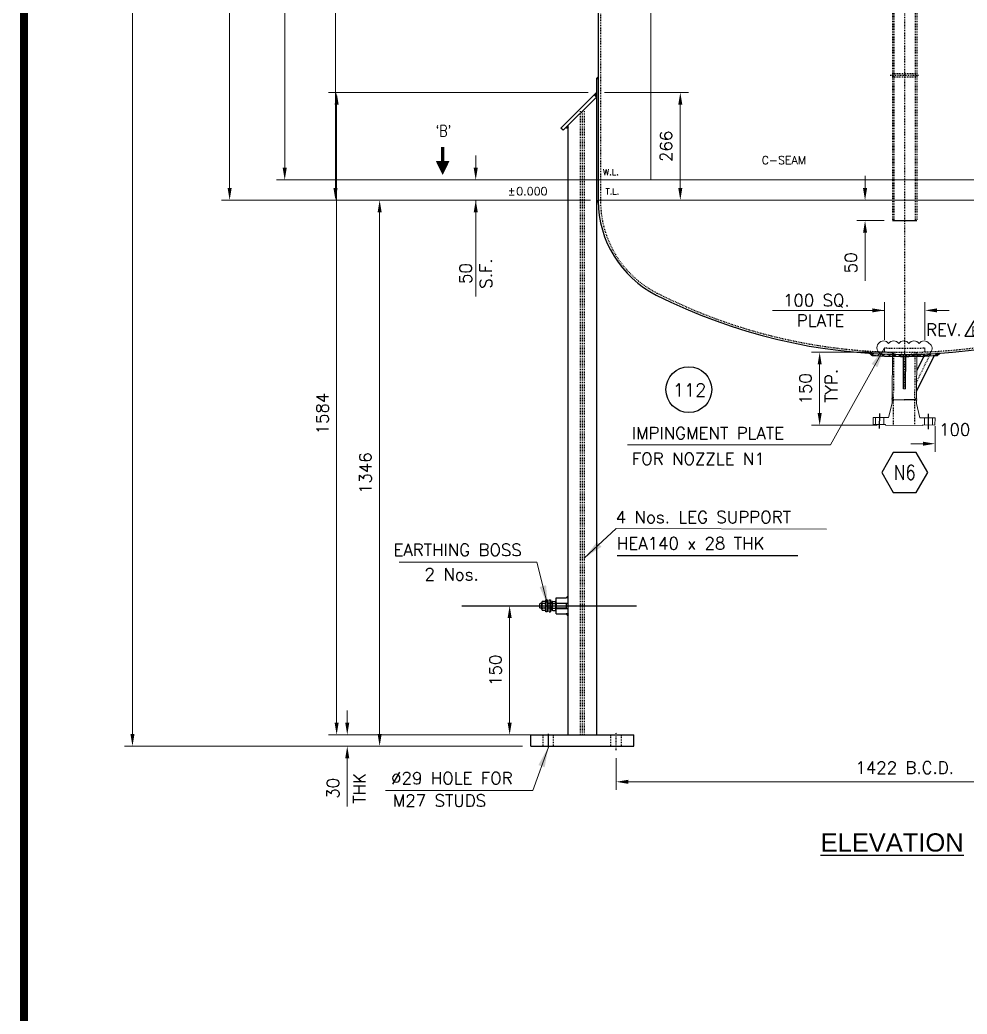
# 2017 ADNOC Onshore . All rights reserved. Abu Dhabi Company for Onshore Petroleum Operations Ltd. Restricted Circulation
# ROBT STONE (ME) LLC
# Model space of a CAD drawing. Header units: inches. Extents: x 26960 to 35074, y -20333 to -19295.
# Drawn here: x 26990 to 27106.8, y -19610.2 to -19487.6 of the extents above; entities that cross this region are included whole.
import ezdxf
from ezdxf.enums import TextEntityAlignment as Align

# ---------------------------------------------------------------- set-up
doc = ezdxf.new("R2010")
doc.units = ezdxf.units.IN
doc.header["$LTSCALE"] = 200
doc.header["$MEASUREMENT"] = 0
for name, pattern in [('CENTER', [2, 1.25, -0.25, 0.25, -0.25]), ('CENTER2', [1.125, 0.75, -0.125, 0.125, -0.125]), ('CENTERX2', [4, 2.5, -0.5, 0.5, -0.5]), ('DASHED', [0.75, 0.5, -0.25]), ('DASHED2', [0.375, 0.25, -0.125]), ('G-CENTER', [13.5, 7.5, -2, 2, -2]), ('HIDDEN', [0.375, 0.25, -0.125]), ('HIDDEN2', [0.1875, 0.125, -0.0625])]:
    doc.linetypes.add(name, pattern=pattern)
for name, color, linetype, lineweight in [('1 (CEN)', 1, 'CENTER2', 9), ('AM_5', 3, 'Continuous', 15), ('B-OBJ', 7, 'Continuous', 13), ('EQUIPMENT', 4, 'Continuous', 13), ('HAT', 8, 'Continuous', 9), ('Hidden Line', 3, 'HIDDEN', 9), ('OBJECT', 7, 'Continuous', 18), ('SEAM JOINT1', 4, 'SEAM', 13)]:
    doc.layers.add(name, color=color, linetype=linetype, lineweight=lineweight)
for name, color, linetype in [('BORDER1', 3, 'Continuous'), ('BORDER2', 7, 'Continuous'), ('CEN', 3, 'CENTER'), ('CENTER', 1, 'CENTER'), ('DIMENSION', 8, 'Continuous'), ('EQPT', 6, 'Continuous'), ('text', 3, 'Continuous'), ('WELD', 5, 'Continuous')]:
    doc.layers.add(name, color=color, linetype=linetype)
doc.styles.add('ARIAL', font='arial.ttf')
doc.styles.add("ROMAN'S", font='romans.shx')
doc.styles.add('ROMANC', font='ROMANC', dxfattribs={"height": 5})
doc.styles.add('ROMAND', font='romand.shx', dxfattribs={"width": 0.8})
doc.styles.add('ROMANS', font='romans.shx')
doc.styles.add('ROMANT', font='romant.shx')
doc.styles.get("Standard").update_dxf_attribs({"font": 'romans.shx'})
doc.linetypes.add('SEAM', pattern='A,2,["X",Standard,S=1,R=0,X=0,Y=-0.5],2', length=4)
doc.linetypes.add('SEAM LINE', pattern='A,0.5,-0.2,["X",Standard,S=0.1,R=0,X=-0.1,Y=-0.05],-0.2', length=0.9)
doc.dimstyles.new('Scale-10', dxfattribs={"dimscale": 0, "dimtxt": 2.5, "dimasz": 2.5, "dimexe": 1, "dimexo": 1, "dimgap": 1, "dimtad": 1, "dimdec": 0, "dimlfac": 10, "dimzin": 13, "dimdsep": 46, "dimtxsty": 'ROMANS', "dimcen": 0, "dimclrd": 256, "dimclre": 256, "dimclrt": 40, "dimadec": 0, "dimazin": 0, "dimtfac": 1, "dimtdec": 0, "dimtofl": 0, "dimtmove": 0, "dimatfit": 3, "dimfxl": 1.25, "dimlwd": -1, "dimlwe": -1, "dimarcsym": 0})
doc.dimstyles.new('VEP-5', dxfattribs={"dimscale": 0, "dimtxt": 2.5, "dimasz": 2.5, "dimexe": 1, "dimexo": 1, "dimgap": 1, "dimtad": 1, "dimdec": 0, "dimlfac": 20, "dimzin": 9, "dimdsep": 46, "dimtxsty": 'ROMANS', "dimcen": 0, "dimclrd": 256, "dimclre": 256, "dimclrt": 40, "dimadec": 0, "dimazin": 0, "dimtfac": 1, "dimtdec": 0, "dimtofl": 0, "dimtmove": 0, "dimatfit": 3, "dimfxl": 1.25, "dimlwd": -1, "dimlwe": -1, "dimarcsym": 0})
pattern_1 = [(45, (26635.298167, -19322.774115), (-0.0220996539, 0.0220996539), []), (135, (26635.298167, -19322.774115), (-0.0220996539, -0.0220996539), [])]
pattern_2 = [(135, (27911.9744, -21046.99191), (-0.0220970869, -0.0220970869), []), (225, (27911.9744, -21046.99191), (0.0220970869, -0.0220970869), [])]

# ---------------------------------------------------------------- blocks, each defined once
blk = doc.blocks.new('*D45')
at = {"layer": 'AM_5', "transparency": 16777216}
for p, q in [((27046.2, -19505.87), (27046.2, -19504.37)), ((27060.33, -19507.37), (27045.2, -19507.37)), ((27060.33, -19509.87), (27045.2, -19509.87)), ((27046.2, -19509.87), (27046.2, -19521.73)), ((27046.2, -19511.37), (27046.2, -19512.87))]:
    blk.add_line(p, q, dxfattribs=at)
for points in [[(27045.95, -19505.87), (27046.45, -19505.87), (27046.2, -19507.37)], [(27046.45, -19511.37), (27045.95, -19511.37), (27046.2, -19509.87)]]:
    blk.add_solid(points, dxfattribs=at)
at = {"layer": 'Defpoints', "color": 0, "transparency": 16777216}
for p in [(27046.2, -19507.37), (27061.33, -19507.37), (27061.33, -19509.87)]:
    blk.add_point(p, dxfattribs=at)
at = {"layer": 'AM_5', "color": 40, "transparency": 16777216, "insert": (27046.2, -19518.91), "char_height": 1.5, "attachment_point": 5, "rotation": 90, "style": 'ROMANS'}
blk.add_mtext('50\\PS.F.', dxfattribs=at)
blk = doc.blocks.new('*D46')
at = {"layer": 'AM_5', "transparency": 16777216}
for p, q in [((27056.83, -19359.87), (27014.86, -19359.87)), ((27015.86, -19508.37), (27015.86, -19361.37)), ((27060.33, -19509.87), (27014.86, -19509.87))]:
    blk.add_line(p, q, dxfattribs=at)
for points in [[(27016.11, -19361.37), (27015.61, -19361.37), (27015.86, -19359.87)], [(27015.61, -19508.37), (27016.11, -19508.37), (27015.86, -19509.87)]]:
    blk.add_solid(points, dxfattribs=at)
at = {"layer": 'Defpoints', "color": 0, "transparency": 16777216}
for p in [(27015.86, -19359.87), (27057.83, -19359.87), (27061.33, -19509.87)]:
    blk.add_point(p, dxfattribs=at)
at = {"layer": 'AM_5', "color": 40, "transparency": 16777216, "insert": (27014.11, -19432.37), "char_height": 1.5, "attachment_point": 5, "rotation": 90, "style": 'ROMANS'}
blk.add_mtext('3000 FROM T.L. TO FLANGE FACE', dxfattribs=at)
blk = doc.blocks.new('*U61')
at = {"color": 0, "linetype": 'CENTER2', "transparency": 16777216}
blk.add_line((-11.36, 0), (10.17, 0), dxfattribs=at)
blk = doc.blocks.new('*D62')
at = {"layer": 'AM_5', "transparency": 16777216}
for p, q in [((27052.11, -19559.88), (27049.38, -19559.88)), ((27050.38, -19574.27), (27050.38, -19561.38)), ((27056.6, -19575.77), (27049.38, -19575.77))]:
    blk.add_line(p, q, dxfattribs=at)
for points in [[(27050.63, -19561.38), (27050.13, -19561.38), (27050.38, -19559.88)], [(27050.13, -19574.27), (27050.63, -19574.27), (27050.38, -19575.77)]]:
    blk.add_solid(points, dxfattribs=at)
at = {"layer": 'Defpoints', "color": 0, "transparency": 16777216}
for p in [(27050.38, -19559.88), (27053.11, -19559.88), (27057.6, -19575.77)]:
    blk.add_point(p, dxfattribs=at)
at = {"layer": 'AM_5', "color": 40, "transparency": 16777216, "insert": (27048.63, -19567.82), "char_height": 1.5, "attachment_point": 5, "rotation": 90, "style": 'ROMANS'}
blk.add_mtext('150', dxfattribs=at)
blk = doc.blocks.new('*U63')
at = {"layer": 'CENTER', "color": 0, "linetype": 'CENTER2', "transparency": 16777216}
blk.add_line((0, -0.82), (0, 0.82), dxfattribs=at)
blk = doc.blocks.new('*D65')
at = {"layer": 'AM_5', "transparency": 16777216}
for p, q in [((27063.53, -19578.66), (27063.53, -19582.57)), ((27134.63, -19578.66), (27134.63, -19582.57)), ((27065.03, -19581.57), (27133.13, -19581.57))]:
    blk.add_line(p, q, dxfattribs=at)
for points in [[(27065.03, -19581.32), (27065.03, -19581.82), (27063.53, -19581.57)], [(27133.13, -19581.82), (27133.13, -19581.32), (27134.63, -19581.57)]]:
    blk.add_solid(points, dxfattribs=at)
at = {"layer": 'Defpoints', "color": 0, "transparency": 16777216}
for p in [(27063.53, -19577.66), (27134.63, -19577.66), (27134.63, -19581.57)]:
    blk.add_point(p, dxfattribs=at)
at = {"layer": 'AM_5', "color": 40, "transparency": 16777216, "insert": (27099.08, -19579.82), "char_height": 1.5, "attachment_point": 5, "style": 'ROMANS'}
blk.add_mtext('1422 B.C.D.', dxfattribs=at)
blk = doc.blocks.new('*D68')
at = {"layer": 'AM_5', "transparency": 16777216}
for p, q in [((27060.08, -19496.58), (27028.05, -19496.58)), ((27029.05, -19574.27), (27029.05, -19498.08)), ((27056.6, -19575.77), (27028.05, -19575.77))]:
    blk.add_line(p, q, dxfattribs=at)
for points in [[(27029.3, -19498.08), (27028.8, -19498.08), (27029.05, -19496.58)], [(27028.8, -19574.27), (27029.3, -19574.27), (27029.05, -19575.77)]]:
    blk.add_solid(points, dxfattribs=at)
at = {"layer": 'Defpoints', "color": 0, "transparency": 16777216}
for p in [(27029.05, -19496.58), (27061.08, -19496.58), (27057.6, -19575.77)]:
    blk.add_point(p, dxfattribs=at)
at = {"layer": 'AM_5', "color": 40, "transparency": 16777216, "insert": (27027.3, -19536.17), "char_height": 1.5, "attachment_point": 5, "rotation": 90, "style": 'ROMANS'}
blk.add_mtext('1584', dxfattribs=at)
blk = doc.blocks.new('*D140')
at = {"layer": 'AM_5', "transparency": 16777216}
for p, q in [((27107.78, -19536.48), (27107.78, -19540.89)), ((27102.83, -19537.71), (27102.83, -19540.89)), ((27101.33, -19539.89), (27099.83, -19539.89)), ((27109.28, -19539.89), (27110.78, -19539.89))]:
    blk.add_line(p, q, dxfattribs=at)
for points in [[(27101.33, -19540.14), (27101.33, -19539.64), (27102.83, -19539.89)], [(27109.28, -19539.64), (27109.28, -19540.14), (27107.78, -19539.89)]]:
    blk.add_solid(points, dxfattribs=at)
at = {"layer": 'Defpoints', "color": 0, "transparency": 16777216}
for p in [(27107.78, -19535.48), (27102.83, -19536.71), (27107.78, -19539.89)]:
    blk.add_point(p, dxfattribs=at)
at = {"layer": 'AM_5', "color": 40, "transparency": 16777216, "insert": (27105.25, -19538.14), "char_height": 1.5, "attachment_point": 5, "style": 'ROMANS'}
blk.add_mtext('100', dxfattribs=at)
blk = doc.blocks.new('*D142')
at = {"layer": 'AM_5', "transparency": 16777216}
for p, q in [((27030.36, -19574.27), (27030.36, -19572.77)), ((27051.97, -19575.77), (27029.36, -19575.77)), ((27051.97, -19577.17), (27029.36, -19577.17)), ((27030.36, -19578.67), (27030.36, -19584.6))]:
    blk.add_line(p, q, dxfattribs=at)
for points in [[(27030.11, -19574.27), (27030.61, -19574.27), (27030.36, -19575.77)], [(27030.61, -19578.67), (27030.11, -19578.67), (27030.36, -19577.17)]]:
    blk.add_solid(points, dxfattribs=at)
at = {"layer": 'Defpoints', "color": 0, "transparency": 16777216}
for p in [(27052.97, -19575.77), (27030.36, -19577.17), (27052.97, -19577.17)]:
    blk.add_point(p, dxfattribs=at)
at = {"layer": 'AM_5', "color": 40, "transparency": 16777216, "insert": (27028.61, -19582.38), "char_height": 1.5, "attachment_point": 5, "rotation": 90, "style": 'ROMANS'}
blk.add_mtext('30', dxfattribs=at)
blk = doc.blocks.new('*D143')
at = {"layer": 'AM_5', "transparency": 16777216}
for p, q in [((27060.33, -19509.87), (27033.35, -19509.87)), ((27034.35, -19575.67), (27034.35, -19511.37)), ((27051.97, -19577.17), (27033.35, -19577.17))]:
    blk.add_line(p, q, dxfattribs=at)
for points in [[(27034.6, -19511.37), (27034.1, -19511.37), (27034.35, -19509.87)], [(27034.1, -19575.67), (27034.6, -19575.67), (27034.35, -19577.17)]]:
    blk.add_solid(points, dxfattribs=at)
at = {"layer": 'Defpoints', "color": 0, "transparency": 16777216}
for p in [(27034.35, -19509.87), (27061.33, -19509.87), (27052.97, -19577.17)]:
    blk.add_point(p, dxfattribs=at)
at = {"layer": 'AM_5', "color": 40, "transparency": 16777216, "insert": (27032.6, -19543.52), "char_height": 1.5, "attachment_point": 5, "rotation": 90, "style": 'ROMANS'}
blk.add_mtext('1346', dxfattribs=at)
blk = doc.blocks.new('*D145')
at = {"layer": 'AM_5', "transparency": 16777216}
for p, q in [((27060.29, -19456), (27027.91, -19456)), ((27028.91, -19508.37), (27028.91, -19457.5)), ((27060.33, -19509.87), (27027.91, -19509.87))]:
    blk.add_line(p, q, dxfattribs=at)
for points in [[(27029.16, -19457.5), (27028.66, -19457.5), (27028.91, -19456)], [(27028.66, -19508.37), (27029.16, -19508.37), (27028.91, -19509.87)]]:
    blk.add_solid(points, dxfattribs=at)
at = {"layer": 'Defpoints', "color": 0, "transparency": 16777216}
for p in [(27028.91, -19456), (27061.29, -19456), (27061.33, -19509.87)]:
    blk.add_point(p, dxfattribs=at)
at = {"layer": 'AM_5', "color": 40, "transparency": 16777216, "insert": (27027.16, -19482.94), "char_height": 1.5, "attachment_point": 5, "rotation": 90, "style": 'ROMANS'}
blk.add_mtext('1077', dxfattribs=at)
blk = doc.blocks.new('*D146')
at = {"layer": 'AM_5', "transparency": 16777216}
for p, q in [((27098.08, -19528.62), (27087.6, -19528.62)), ((27088.6, -19530.12), (27088.6, -19536.12)), ((27095.71, -19537.62), (27087.6, -19537.62))]:
    blk.add_line(p, q, dxfattribs=at)
for points in [[(27088.85, -19530.12), (27088.35, -19530.12), (27088.6, -19528.62)], [(27088.35, -19536.12), (27088.85, -19536.12), (27088.6, -19537.62)]]:
    blk.add_solid(points, dxfattribs=at)
at = {"layer": 'Defpoints', "color": 0, "transparency": 16777216}
for p in [(27099.08, -19528.62), (27088.6, -19537.62), (27096.71, -19537.62)]:
    blk.add_point(p, dxfattribs=at)
at = {"layer": 'AM_5', "color": 40, "transparency": 16777216, "insert": (27086.85, -19533.12), "char_height": 1.5, "attachment_point": 5, "rotation": 90, "style": 'ROMANS'}
blk.add_mtext('150', dxfattribs=at)
blk = doc.blocks.new('*D240')
at = {"layer": 'AM_5', "transparency": 16777216}
for p, q in [((27062.08, -19496.58), (27072.42, -19496.58)), ((27071.42, -19498.08), (27071.42, -19508.37)), ((27062.58, -19509.87), (27072.42, -19509.87))]:
    blk.add_line(p, q, dxfattribs=at)
for points in [[(27071.67, -19498.08), (27071.17, -19498.08), (27071.42, -19496.58)], [(27071.17, -19508.37), (27071.67, -19508.37), (27071.42, -19509.87)]]:
    blk.add_solid(points, dxfattribs=at)
at = {"layer": 'Defpoints', "color": 0, "transparency": 16777216}
for p in [(27061.08, -19496.58), (27061.58, -19509.87), (27071.42, -19509.87)]:
    blk.add_point(p, dxfattribs=at)
at = {"layer": 'AM_5', "color": 40, "transparency": 16777216, "insert": (27069.67, -19503.23), "char_height": 1.5, "attachment_point": 5, "rotation": 90, "style": 'ROMANS'}
blk.add_mtext('266', dxfattribs=at)
blk = doc.blocks.new('*D241')
at = {"layer": 'AM_5', "transparency": 16777216}
for p, q in [((27069.12, -19345.75), (27002.88, -19345.75)), ((27003.88, -19575.67), (27003.88, -19347.25)), ((27051.97, -19577.17), (27002.88, -19577.17))]:
    blk.add_line(p, q, dxfattribs=at)
for points in [[(27004.13, -19347.25), (27003.63, -19347.25), (27003.88, -19345.75)], [(27003.63, -19575.67), (27004.13, -19575.67), (27003.88, -19577.17)]]:
    blk.add_solid(points, dxfattribs=at)
at = {"layer": 'Defpoints', "color": 0, "transparency": 16777216}
for p in [(27003.88, -19345.75), (27070.12, -19345.75), (27052.97, -19577.17)]:
    blk.add_point(p, dxfattribs=at)
at = {"layer": 'AM_5', "color": 40, "transparency": 16777216, "insert": (27002.13, -19461.46), "char_height": 1.5, "attachment_point": 5, "rotation": 90, "style": 'ROMANS'}
blk.add_mtext('4628', dxfattribs=at)
blk = doc.blocks.new('*D242')
at = {"layer": 'AM_5', "transparency": 16777216}
for p, q in [((27094.2, -19508.38), (27094.2, -19506.88)), ((27096.57, -19509.88), (27093.2, -19509.88)), ((27096.57, -19512.38), (27093.2, -19512.38)), ((27094.2, -19513.88), (27094.2, -19519.8))]:
    blk.add_line(p, q, dxfattribs=at)
for points in [[(27093.95, -19508.38), (27094.45, -19508.38), (27094.2, -19509.88)], [(27094.45, -19513.88), (27093.95, -19513.88), (27094.2, -19512.38)]]:
    blk.add_solid(points, dxfattribs=at)
at = {"layer": 'Defpoints', "color": 0, "transparency": 16777216}
for p in [(27097.57, -19509.88), (27094.2, -19512.38), (27097.57, -19512.38)]:
    blk.add_point(p, dxfattribs=at)
at = {"layer": 'AM_5', "color": 40, "transparency": 16777216, "insert": (27092.45, -19517.59), "char_height": 1.5, "attachment_point": 5, "rotation": 90, "style": 'ROMANS'}
blk.add_mtext('50', dxfattribs=at)
blk = doc.blocks.new('*D246')
at = {"layer": 'AM_5', "transparency": 16777216}
for p, q in [((27096.58, -19527.07), (27096.58, -19522.45)), ((27101.58, -19527.07), (27101.58, -19522.45)), ((27096.58, -19523.45), (27082.79, -19523.45)), ((27095.08, -19523.45), (27093.58, -19523.45)), ((27103.08, -19523.45), (27104.58, -19523.45))]:
    blk.add_line(p, q, dxfattribs=at)
for points in [[(27095.08, -19523.7), (27095.08, -19523.2), (27096.58, -19523.45)], [(27103.08, -19523.2), (27103.08, -19523.7), (27101.58, -19523.45)]]:
    blk.add_solid(points, dxfattribs=at)
at = {"layer": 'Defpoints', "color": 0, "transparency": 16777216}
for p in [(27101.58, -19523.45), (27096.58, -19528.07), (27101.58, -19528.07)]:
    blk.add_point(p, dxfattribs=at)
at = {"layer": 'AM_5', "color": 40, "transparency": 16777216, "insert": (27088.19, -19523.45), "char_height": 1.5, "attachment_point": 5, "style": 'ROMANS'}
blk.add_mtext('100 SQ.\\P PLATE', dxfattribs=at)
blk = doc.blocks.new('*D252')
at = {"layer": 'AM_5', "transparency": 16777216}
for p, q in [((27066.77, -19359.87), (27021.65, -19359.87)), ((27022.65, -19361.37), (27022.65, -19505.87)), ((27066.77, -19507.37), (27021.65, -19507.37))]:
    blk.add_line(p, q, dxfattribs=at)
for points in [[(27022.9, -19361.37), (27022.4, -19361.37), (27022.65, -19359.87)], [(27022.4, -19505.87), (27022.9, -19505.87), (27022.65, -19507.37)]]:
    blk.add_solid(points, dxfattribs=at)
at = {"layer": 'Defpoints', "color": 0, "transparency": 16777216}
for p in [(27067.77, -19359.87), (27022.65, -19507.37), (27067.77, -19507.37)]:
    blk.add_point(p, dxfattribs=at)
at = {"layer": 'AM_5', "color": 40, "transparency": 16777216, "insert": (27020.9, -19438.7), "char_height": 1.5, "attachment_point": 5, "rotation": 90, "style": 'ROMANS'}
blk.add_mtext('2950', dxfattribs=at)
blk = doc.blocks.new('*U254')
at = {"layer": 'BORDER1', "color": 154, "true_color": 0x1859a9, "const_width": 1}
blk.add_lwpolyline([(0, 564), (796, 564), (796, 0), (0, 0)], close=True, dxfattribs=at)
at = {"layer": 'BORDER2', "flags": 8}
for tag, height, style, p in [('REV-B', 2.7, 'ROMANS', (662.76, 125.68)), ('REV-A', 2.7, 'ROMANS', (662.76, 118.68)), ('RE-B', 7, 'ROMANT', (745.34, 6.15))]:
    blk.add_attdef(tag, text='', height=height, dxfattribs=dict(at, style=style)).set_placement(p, align=Align.CENTER)
at = {"layer": 'BORDER2', "style": 'ROMANS', "width": 4.59626}
for tag, p, p2 in [('DATE-B', (668.47, 125.68), (681.47, 125.68)), ('DATE-A', (668.47, 118.68), (681.47, 118.68))]:
    blk.add_attdef(tag, text='', height=2.7, dxfattribs=at).set_placement(p, p2, align=Align.FIT)
at = {"layer": 'BORDER2'}
for tag, height, style, p in [('DRN-B', 2.7, 'ROMANS', (689.55, 125.68)), ('CHD-B', 2.7, 'ROMANS', (701.61, 125.68)), ('APD-B', 2.7, 'ROMANS', (713.32, 125.68)), ('DRN-A', 2.7, 'ROMANS', (689.55, 118.68)), ('CHD-A', 2.7, 'ROMANS', (701.61, 118.68)), ('APD-A', 2.7, 'ROMANS', (713.32, 118.68)), ('CONS_CONT_VEND', 3.5, 'ROMANC', (726, 61.94))]:
    blk.add_attdef(tag, text='', height=height, dxfattribs=dict(at, style=style)).set_placement(p, align=Align.CENTER)
at = {"layer": 'BORDER2', "style": 'ROMANS', "width": 0.8}
for tag, p, height in [('1:X', (670.77, 103.49), 3), ('LOC', (709.61, 103.49), 3), ('PROJ_NO', (774.84, 103.49), 3), ('CONS_DRG_NO', (681.74, 53.26), 2.5)]:
    blk.add_attdef(tag, p, '', height=height, dxfattribs=at)
at = {"layer": 'BORDER2', "lineweight": 30, "width": 0.8, "flags": 104}
for tag, p in [('COMMENTS-B', (719.88, 127.5)), ('COMMENTS-A', (719.88, 120.5))]:
    blk.add_attdef(tag, text='', height=2.2, dxfattribs=at).set_placement(p, align=Align.MIDDLE_LEFT)
at = {"layer": 'BORDER2', "style": 'ROMANS', "width": 0.8}
for tag, p in [('PROJECT_TITLE_1', (726, 45.91)), ('PROJECT_TITLE_2', (726, 40.58))]:
    blk.add_attdef(tag, text='', height=3.5, dxfattribs=at).set_placement(p, align=Align.MIDDLE)
at = {"layer": 'BORDER2', "style": 'ROMANT', "width": 0.8}
for tag, p in [('DRG_TITLE_1', (726, 29.73)), ('DRG_TITLE_2', (726, 23.03)), ('DRG_TITLE_3', (726, 16.33))]:
    blk.add_attdef(tag, text='', height=4, dxfattribs=at).set_placement(p, align=Align.CENTER)
at = {"layer": 'BORDER2', "style": 'ROMANT'}
for tag, p in [('AR', (668.95, 6.15)), ('PA', (683.03, 6.15)), ('DC', (697.09, 6.15)), ('TS', (775.94, 6.15))]:
    blk.add_attdef(tag, p, '', height=7, dxfattribs=at)
for tag, p in [('SRNO', (736.79, 6.15)), ('SH', (771.83, 6.2))]:
    blk.add_attdef(tag, text='', height=7, dxfattribs=at).set_placement(p, align=Align.RIGHT)
at = {"layer": 'BORDER2', "style": 'ROMANS', "flags": 2}
blk.add_attdef('TB_VERSION', text='', height=2, dxfattribs=at).set_placement((1, -1), align=Align.TOP_LEFT)
blk = doc.blocks.new('REVISION')
at = {"layer": 'DIMENSION', "color": 1, "linetype": 'DASHED2'}
blk.add_lwpolyline([(-2.54, 13.64), (-11.2, 28.64), (-19.86, 13.64)], close=True, dxfattribs=at)
at = {"layer": 'DIMENSION', "color": 1, "linetype": 'DASHED2', "attachment_point": 1, "style": "ROMAN'S"}
for s, insert, char_height, width in [('REV.', (-58.22, 25.99), 12, 56.2034), ('B', (-13.63, 22.64), 8, 5.5972)]:
    blk.add_mtext(s, dxfattribs=dict(at, insert=insert, char_height=char_height, width=width))

msp = doc.modelspace()

# ---------------------------------------------------------------- hatches: boundary and pattern name
at = {"linetype": 'DASHED'}
h = msp.add_hatch(dxfattribs=at)
h.set_pattern_fill('ANSI37', color=5, scale=0.025)
h.set_pattern_definition([(45, (0, -10.1004485), (-0.0022097086912, 0.0022097086912), []), (135, (0, -10.1004485), (-0.0022097086912, -0.0022097086912), [])])
h.paths.add_polyline_path([(27110.09901, -19533.10867, 0.279062002), (27110.09695, -19533.36015), (27110.21267, -19533.27285), (27110.29267, -19533.2735), (27110.29328, -19533.1985), (27110.21328, -19533.19785)])
h.paths.add_polyline_path([(27113.11685, -19533.38485, 0.279062002), (27113.11891, -19533.13337), (27113.00319, -19533.22067), (27112.92319, -19533.22001), (27112.92258, -19533.29501), (27113.00258, -19533.29566)])
h.paths.add_polyline_path([(27100.54333, -19534.56182, 0.279062002), (27100.54538, -19534.31035), (27100.42966, -19534.39764), (27100.34967, -19534.39699), (27100.34905, -19534.47199), (27100.42905, -19534.47264)])
h.paths.add_polyline_path([(27097.52548, -19534.28565, 0.279062002), (27097.52343, -19534.53712), (27097.63914, -19534.44982), (27097.71914, -19534.45048), (27097.71975, -19534.37548), (27097.63976, -19534.37483)])
h.paths.add_polyline_path([(27141.96457, -19498.88144, 0.279062002), (27142.21606, -19498.88144), (27142.12782, -19498.76644), (27142.12782, -19498.68644), (27142.05282, -19498.68644), (27142.05282, -19498.76644)])
h.paths.add_polyline_path([(27142.12782, -19495.97644), (27142.21606, -19495.86144, 0.279062002), (27141.96457, -19495.86144), (27142.05282, -19495.97644), (27142.05282, -19496.05644), (27142.12782, -19496.05644)])
h.paths.add_polyline_path([(27141.96589, -19368.89186, 0.279062002), (27142.21738, -19368.89186), (27142.12913, -19368.77686), (27142.12913, -19368.69686), (27142.05413, -19368.69686), (27142.05413, -19368.77686)])
h.paths.add_polyline_path([(27142.21738, -19365.87186, 0.279062002), (27141.96589, -19365.87186), (27142.05413, -19365.98686), (27142.05413, -19366.06686), (27142.12913, -19366.06686), (27142.12913, -19365.98686)])
h.paths.add_polyline_path([(27055.87955, -19365.82636, 0.279062002), (27055.62807, -19365.8243), (27055.71537, -19365.94002), (27055.71471, -19366.02002), (27055.78971, -19366.02063), (27055.79036, -19365.94063)])
h.paths.add_polyline_path([(27055.85485, -19368.84626), (27055.76755, -19368.73054), (27055.7682, -19368.65054), (27055.6932, -19368.64993), (27055.69255, -19368.72993), (27055.60337, -19368.8442, 0.279062002)])
h.paths.add_polyline_path([(27097.57077, -19353.1767), (27097.68577, -19353.08846), (27097.76577, -19353.08846), (27097.76577, -19353.01346), (27097.68577, -19353.01346), (27097.57077, -19352.92521, 0.279062002)])
h.paths.add_polyline_path([(27100.59077, -19353.1767, 0.279062002), (27100.59077, -19352.92521), (27100.47577, -19353.01346), (27100.39577, -19353.01346), (27100.39577, -19353.08846), (27100.47577, -19353.08846)])
at = {"layer": 'HAT', "lineweight": 15}
h = msp.add_hatch(dxfattribs=at)
h.set_pattern_fill('ANSI31', color=2, scale=4.024083, angle=180, style=0)
h.set_pattern_definition([(225, (-416.8748, -298.60776), (0.3556820145, -0.3556820145), [])])
h.paths.add_polyline_path([(27095.07975, -19529.00369, 0.029437252), (27103.07975, -19529.00369), (27103.07975, -19528.75326, -0.029545356), (27095.07975, -19528.75326)])
at = {"layer": 'WELD'}
h = msp.add_hatch(dxfattribs=at)
h.set_pattern_fill('ANSI37', color=256, scale=0.25)
h.set_pattern_definition([(45, (0, -12.757232), (-0.022097086912, 0.022097086912), []), (135, (0, -12.757232), (-0.022097086912, -0.022097086912), [])])
h.paths.add_polyline_path([(27061.29375, -19494.87144), (27061.29375, -19494.65744), (27061.07975, -19494.87144)])
h = msp.add_hatch(dxfattribs=at)
h.set_pattern_fill('ANSI37', color=256, scale=0.250029)
h.set_pattern_definition([(45, (28225.425713, -19714.256722), (-0.02209965386, 0.02209965386), []), (135, (28225.425713, -19714.256722), (-0.02209965386, -0.02209965386), [])])
h.paths.add_polyline_path([(27061.07975, -19496.57995), (27060.79688, -19496.86283), (27061.07975, -19497.1457)])
h = msp.add_hatch(dxfattribs=at)
h.set_pattern_fill('ANSI37', color=256, scale=0.25)
h.set_pattern_definition([(45, (28225.29047, -19714.231504), (-0.0220970869, 0.0220970869), []), (135, (28225.29047, -19714.231504), (-0.0220970869, -0.0220970869), [])])
h.paths.add_polyline_path([(27061.07975, -19496.58002), (27060.79691, -19496.86286), (27061.07975, -19497.1457)])
h = msp.add_hatch(dxfattribs=at)
h.set_pattern_fill('ANSI37', color=256, scale=0.25)
h.set_pattern_definition([(45, (29055.77152, -19669.016907), (-0.0220970869, 0.0220970869), []), (135, (29055.77152, -19669.016907), (-0.0220970869, -0.0220970869), [])])
h.paths.add_polyline_path([(27057.59719, -19500.62826), (27057.31435, -19500.91111), (27057.59719, -19501.02826)])
h = msp.add_hatch(dxfattribs=at)
h.set_pattern_fill('ANSI37', color=256, scale=0.250029, angle=360)
h.set_pattern_definition([(45, (0, -12.757232), (-0.022099653857, 0.022099653857), []), (135, (0, -12.757232), (-0.022099653857, -0.022099653857), [])])
h.paths.add_polyline_path([(27061.29443, -19509.90218), (27061.29443, -19510.15221), (27061.07975, -19509.90174)])
h = msp.add_hatch(dxfattribs=at)
h.set_pattern_fill('ANSI37', color=256, scale=0.25, angle=90)
h.set_pattern_definition(pattern_2)
h.paths.add_polyline_path([(27094.74157, -19528.73241), (27095.07975, -19529.00369), (27095.07977, -19528.75326), (27094.76889, -19528.73415)])
h = msp.add_hatch(dxfattribs=at)
h.set_pattern_fill('ANSI37', color=256, scale=0.25, angle=90)
h.set_pattern_definition(pattern_2)
h.paths.add_polyline_path([(27103.41794, -19528.73241), (27103.07975, -19529.00369), (27103.07973, -19528.75326), (27103.39062, -19528.73415)])
h = msp.add_hatch(dxfattribs=at)
h.set_pattern_fill('ANSI37', color=256, scale=0.250029)
h.set_pattern_definition(pattern_1)
h.paths.add_polyline_path([(27057.59679, -19558.87869), (27057.59679, -19558.62866), (27057.34676, -19558.87869)])
h = msp.add_hatch(dxfattribs=at)
h.set_pattern_fill('ANSI37', color=256, scale=0.250029)
h.set_pattern_definition(pattern_1)
h.paths.add_polyline_path([(27057.59679, -19560.87893), (27057.59679, -19561.12895), (27057.34676, -19560.87893)])

# ---------------------------------------------------------------- linework, layer by layer
for p, q in [((27061.29375, -19360.27144, -17.08977), (27061.29375, -19509.9579, -17.08977)), ((27061.07975, -19494.87144, -17.08977), (27061.29375, -19494.65744, -17.08977)), ((27061.07975, -19494.87117, -17.08977), (27061.07975, -19575.76855, -17.08977)), ((27061.29375, -19494.87144, -17.08977), (27061.07975, -19494.87144, -17.08977)), ((27061.07975, -19496.57995, -17.08977), (27056.69386, -19500.96584, -17.08977)), ((27061.07975, -19496.58002, -17.08977), (27056.69437, -19500.9654, -17.08977)), ((27061.07975, -19497.1457, -17.08977), (27060.79688, -19496.86283, -17.08977)), ((27061.07975, -19497.1457, -17.08977), (27060.79691, -19496.86286, -17.08977)), ((27061.07975, -19497.1457, -17.08977), (27056.97674, -19501.24872, -17.08977)), ((27061.07975, -19497.1457, -17.08977), (27056.97722, -19501.24824, -17.08977)), ((27057.59679, -19575.76855, -17.08977), (27057.59679, -19500.62867, -17.08977)), ((27056.97674, -19501.24872, -17.08977), (27056.69386, -19500.96584, -17.08977)), ((27056.97722, -19501.24824, -17.08977), (27056.69437, -19500.9654, -17.08977)), ((27057.31435, -19500.91111, -17.08977), (27057.59719, -19501.02826, -17.08977)), ((27061.07975, -19509.90174, -17.08977), (27061.29659, -19510.1525, -17.08977)), ((27097.56357, -19512.37631, -17.08977), (27100.58357, -19512.37631, -17.08977)), ((27063.62658, -19553.67133, -17.08977), (27085.91915, -19553.67133, -17.08977)), ((27057.34676, -19558.87869, -17.08977), (27057.59679, -19558.62866, -17.08977)), ((27057.59679, -19558.87869, -17.08977), (27057.34676, -19558.87869, -17.08977)), ((27057.59679, -19560.87893, -17.08977), (27057.34676, -19560.87893, -17.08977)), ((27057.34676, -19560.87893, -17.08977), (27057.59679, -19561.12895, -17.08977)), ((27052.97357, -19577.16871, -17.08977), (27052.97357, -19575.76855, -17.08977)), ((27052.97357, -19575.76855, -17.08977), (27065.70297, -19575.76855, -17.08977)), ((27065.70297, -19577.16871, -17.08977), (27065.70297, -19575.76855, -17.08977)), ((27052.97357, -19577.16871, -17.08977), (27065.70297, -19577.16871, -17.08977))]:
    msp.add_line(p, q)
at = {"color": 7, "linetype": 'HIDDEN2', "ltscale": 4e-05}
for p, q in [((27097.57065, -19494.25329, -17.08977), (27100.59065, -19494.25329, -17.08977)), ((27097.57065, -19494.65367, -17.08977), (27100.59065, -19494.65367, -17.08977))]:
    msp.add_line(p, q, dxfattribs=at)
at = {"color": 7, "linetype": 'DASHED'}
for p, q in [((27061.07975, -19509.90174, -17.08977), (27061.29375, -19509.90174, -17.08977)), ((27095.07975, -19529.00369, -17.08977), (27094.74157, -19528.73241, -17.08977)), ((27095.07975, -19529.00369, -17.08977), (27095.07975, -19528.75326, -17.08977)), ((27095.07975, -19529.00369, -17.08977), (27095.07975, -19528.75326, -17.08977)), ((27098.91919, -19533.10463, -17.08977), (27098.95154, -19528.87039, -17.08977)), ((27099.17346, -19533.10671, -17.08977), (27099.2081, -19528.87132, -17.08977)), ((27103.07975, -19529.00369, -17.08977), (27103.41794, -19528.73241, -17.08977)), ((27103.07975, -19529.00369, -17.08977), (27103.07975, -19528.75326, -17.08977)), ((27102.72918, -19529.02344, -17.08977), (27100.5528, -19533.40395, -17.08977)), ((27101.44682, -19529.08022, -17.08977), (27100.57344, -19530.88007, -17.08977)), ((27054.34641, -19560.30498, -17.08977), (27054.34641, -19559.45235, -17.08977)), ((27054.83647, -19559.32608, -17.08977), (27054.43392, -19559.32608, -17.08977)), ((27054.83647, -19560.62875, -17.08977), (27054.83647, -19559.12858, -17.08977)), ((27054.98648, -19559.12858, -17.08977), (27054.83647, -19559.12858, -17.08977)), ((27054.83647, -19560.43125, -17.08977), (27054.83647, -19559.32608, -17.08977)), ((27054.98648, -19559.12858, -17.08977), (27054.98648, -19560.62875, -17.08977)), ((27055.25087, -19560.62875, -17.08977), (27055.25087, -19559.12858, -17.08977)), ((27055.25087, -19559.12858, -17.08977), (27055.40089, -19559.12858, -17.08977)), ((27055.25087, -19559.12858, -17.08977), (27055.40089, -19559.12858, -17.08977)), ((27055.40089, -19559.12858, -17.08977), (27055.40089, -19560.62875, -17.08977)), ((27055.40817, -19559.20911, -17.08977), (27055.42556, -19559.70789, -17.08977)), ((27055.51004, -19559.26066, -17.08977), (27055.40817, -19559.20911, -17.08977)), ((27055.50787, -19559.67991, -17.08977), (27055.51004, -19559.26066, -17.08977)), ((27055.60656, -19559.4525, -17.08977), (27055.60656, -19560.30512, -17.08977)), ((27055.69407, -19559.32622, -17.08977), (27056.0091, -19559.32622, -17.08977)), ((27056.09661, -19560.87893, -17.08977), (27056.09661, -19558.87869, -17.08977)), ((27056.09661, -19558.87869, -17.08977), (27057.34676, -19558.87869, -17.08977)), ((27056.09661, -19559.4525, -17.08977), (27056.09661, -19560.30512, -17.08977)), ((27056.09661, -19559.54527, -17.08977), (27057.59679, -19559.54527, -17.08977)), ((27057.59679, -19560.87893, -17.08977), (27057.59679, -19558.98193, -17.08977)), ((27054.09472, -19560.12884, -17.08977), (27054.09618, -19559.62878, -17.08977)), ((27054.14458, -19560.1787, -17.08977), (27054.09472, -19560.12884, -17.08977)), ((27054.14633, -19559.57863, -17.08977), (27054.09618, -19559.62878, -17.08977)), ((27054.34641, -19560.1787, -17.08977), (27054.14458, -19560.1787, -17.08977)), ((27054.34641, -19559.57863, -17.08977), (27054.14633, -19559.57863, -17.08977)), ((27054.74896, -19559.57863, -17.08977), (27054.43392, -19559.57863, -17.08977)), ((27054.74896, -19560.1787, -17.08977), (27054.43392, -19560.1787, -17.08977)), ((27054.83647, -19560.43125, -17.08977), (27054.43392, -19560.43125, -17.08977)), ((27054.98648, -19560.62875, -17.08977), (27054.83647, -19560.62875, -17.08977)), ((27054.98648, -19560.62875, -17.08977), (27054.83647, -19560.62875, -17.08977)), ((27055.60656, -19559.57892, -17.08977), (27054.98648, -19559.57892, -17.08977)), ((27055.60656, -19560.1787, -17.08977), (27054.98648, -19560.1787, -17.08977)), ((27055.25087, -19560.62875, -17.08977), (27055.40089, -19560.62875, -17.08977)), ((27055.53995, -19559.86314, -17.08977), (27055.40311, -19560.46481, -17.08977)), ((27055.40311, -19560.46481, -17.08977), (27055.48993, -19560.46038, -17.08977)), ((27055.42556, -19559.70789, -17.08977), (27055.50787, -19559.67991, -17.08977)), ((27055.48993, -19560.46038, -17.08977), (27055.60656, -19560.05768, -17.08977)), ((27055.60656, -19560.05768, -17.08977), (27055.53995, -19559.86314, -17.08977)), ((27055.69407, -19559.57877, -17.08977), (27056.0091, -19559.57877, -17.08977)), ((27055.69407, -19560.17884, -17.08977), (27056.0091, -19560.17884, -17.08977)), ((27055.69407, -19560.4314, -17.08977), (27056.0091, -19560.4314, -17.08977)), ((27057.39589, -19559.57892, -17.08977), (27056.09661, -19559.57892, -17.08977)), ((27057.39589, -19560.1787, -17.08977), (27056.09661, -19560.1787, -17.08977)), ((27056.09661, -19560.21235, -17.08977), (27057.59679, -19560.21235, -17.08977)), ((27057.39589, -19560.1787, -17.08977), (27057.39589, -19559.57892, -17.08977)), ((27056.09661, -19560.87893, -17.08977), (27057.59679, -19560.87893, -17.08977))]:
    msp.add_line(p, q, dxfattribs=at)
at = {"color": 7, "linetype": 'DASHED', "ltscale": 0.0001}
for p, q in [((27097.69317, -19537.62537, -17.08977), (27097.76488, -19528.62144)), ((27100.32309, -19537.64688, -17.08977), (27100.39011, -19528.60872, -17.08977))]:
    msp.add_line(p, q, dxfattribs=at)
at = {"color": 0}
for p, q in [((27097.52343, -19534.53712, -17.08977), (27097.63914, -19534.44982, -17.08977)), ((27097.52548, -19534.28565, -17.08977), (27097.63976, -19534.37483, -17.08977)), ((27097.63914, -19534.44982, -17.08977), (27097.71914, -19534.45048, -17.08977)), ((27097.63976, -19534.37483, -17.08977), (27097.71975, -19534.37548, -17.08977)), ((27097.71914, -19534.45048, -17.08977), (27099.0341, -19534.46123, -17.08977)), ((27100.34905, -19534.47199, -17.08977), (27099.0341, -19534.46123, -17.08977)), ((27100.42905, -19534.47264, -17.08977), (27100.34905, -19534.47199, -17.08977)), ((27100.42966, -19534.39764, -17.08977), (27100.34967, -19534.39699, -17.08977)), ((27100.54333, -19534.56182, -17.08977), (27100.42905, -19534.47264, -17.08977)), ((27100.54538, -19534.31035, -17.08977), (27100.42966, -19534.39764, -17.08977))]:
    msp.add_line(p, q, dxfattribs=at)
at = {"color": 1, "linetype": 'G-CENTER', "lineweight": 15, "ltscale": 0.5}
msp.add_line((27055.28334, -19559.87444, -17.08977), (27059.26276, -19559.87444, -17.08977), dxfattribs=at)
at = {"linetype": 'DASHED', "ltscale": 0.001}
for p, q in [((27054.50034, -19577.16871, -17.08977), (27054.50034, -19575.76855, -17.08977)), ((27055.80049, -19577.16871, -17.08977), (27055.80049, -19575.76855, -17.08977)), ((27062.87605, -19577.16871, -17.08977), (27062.87605, -19575.76855, -17.08977)), ((27064.1762, -19577.16871, -17.08977), (27064.1762, -19575.76855, -17.08977))]:
    msp.add_line(p, q, dxfattribs=at)
at = {"elevation": -17.08977}
msp.add_lwpolyline([(27100.51308, -19545.88371), (27101.93362, -19543.42327), (27100.51308, -19540.96283), (27097.67202, -19540.96283), (27096.25148, -19543.42327), (27097.67202, -19545.88371)], close=True, dxfattribs=at)
for centre, radius, start, end in [((27074.41612, -19509.86416, -17.08977), 13.1227, 180.4092839, 242.9730528), ((27099.07975, -19461.12144, -17.08977), 67.75, 243.1244059, 296.8755941), ((27099.07975, -19461.11981, -17.08977), 67.75162, 266.3287981, 273.6712019), ((27099.07975, -19461.12144, -17.08977), 67.75162, 266.3287981, 273.6712019), ((27099.0797, -19461.12144, -17.08977), 68, 266.627759, 273.3723323)]:
    msp.add_arc(centre, radius, start, end)
at = {"color": 0}
for centre, start, end in [((27097.7322, -19534.41308, -17.08977), 148.3465992, 210.7161919), ((27100.33661, -19534.43438, -17.08977), 328.3465992, 30.7161919)]:
    msp.add_arc(centre, 0.24284, start, end, dxfattribs=at)
at = {"color": 7, "linetype": 'DASHED'}
for centre, radius, start, end in [((27054.48127, -19559.45235, -17.08977), 0.13486, 110.5558595, 249.4441405), ((27054.7016, -19559.45235, -17.08977), 0.13486, 290.5558595, 69.4441405), ((27055.74142, -19559.4525, -17.08977), 0.13486, 110.5558595, 249.4441405), ((27055.96175, -19559.4525, -17.08977), 0.13486, 290.5558595, 69.4441405), ((27054.90451, -19559.87866, -17.08977), 0.5581, 147.4795906, 212.5204094), ((27054.48127, -19560.30498, -17.08977), 0.13486, 110.5558595, 249.4441405), ((27054.27837, -19559.87866, -17.08977), 0.5581, 327.4795906, 32.5204094), ((27054.7016, -19560.30498, -17.08977), 0.13486, 290.5558595, 69.4441405), ((27056.16466, -19559.87881, -17.08977), 0.5581, 147.4795906, 212.5204094), ((27055.74142, -19560.30512, -17.08977), 0.13486, 110.5558595, 249.4441405), ((27055.53851, -19559.87881, -17.08977), 0.5581, 327.4795906, 32.5204094), ((27055.96175, -19560.30512, -17.08977), 0.13486, 290.5558595, 69.4441405)]:
    msp.add_arc(centre, radius, start, end, dxfattribs=at)
at = {"layer": '1 (CEN)'}
msp.add_line((27136.62301, -19509.88115, -17.08977), (27061.32975, -19509.87144, -17.08977), dxfattribs=at)
at = {"layer": 'B-OBJ', "color": 4}
for p, q in [((27095.07975, -19529.00369, -17.08977), (27095.07975, -19528.75326, -17.08977)), ((27103.07975, -19529.00369, -17.08977), (27103.07975, -19528.75325, -17.08977)), ((27098.91919, -19533.10463, -17.08977), (27099.17118, -19533.10669, -17.08977))]:
    msp.add_line(p, q, dxfattribs=at)
at = {"layer": 'B-OBJ', "color": 8}
for p, q in [((27096.57975, -19528.57513, -17.08977), (27096.57975, -19528.07478, -17.08977)), ((27101.57975, -19528.57513, -17.08977), (27101.57975, -19528.07478, -17.08977))]:
    msp.add_line(p, q, dxfattribs=at)
at = {"layer": 'B-OBJ', "color": 6}
msp.add_lwpolyline([(27095.8517, -19527.54529, -0.5206), (27097.1017, -19527.54529, -0.5206), (27098.3517, -19527.54529, -0.5206), (27099.6017, -19527.54529, -0.5206), (27100.8517, -19527.54529, -0.5206), (27102.1017, -19527.54529, -0.5206), (27102.26365, -19528.63335, -0.5206), (27101.17689, -19528.79658, -0.5206), (27099.92689, -19528.79658, -0.5206), (27098.67689, -19528.79658, -0.5206), (27097.42689, -19528.79658, -0.5206), (27096.17689, -19528.79658, -0.5206)], format="xyb", close=True, dxfattribs=at)
at = {"layer": 'CEN', "color": 2, "linetype": 'CENTER'}
for p, q in [((27095.9898, -19538.03145, -17.08977), (27096.00511, -19536.15902, -17.08977)), ((27102.01959, -19538.08077, -17.08977), (27102.03491, -19536.20833, -17.08977))]:
    msp.add_line(p, q, dxfattribs=at)
at = {"layer": 'CENTER', "linetype": 'CENTER', "ltscale": 0.0001}
for p, q in [((27099.07447, -19336.49085, -17.08977), (27099.07346, -19532.90402, -17.08977)), ((27059.33827, -19498.88718, -17.08977), (27059.33827, -19575.76855, -17.08977)), ((27053.10863, -19559.87881, -17.08977), (27059.51747, -19559.87881, -17.08977)), ((27063.52612, -19577.66464, -17.08977), (27063.52612, -19575.46053, -17.08977))]:
    msp.add_line(p, q, dxfattribs=at)
at = {"layer": 'CENTER', "linetype": 'CENTERX2', "ltscale": 1e-05}
msp.add_line((27097.3058, -19494.45266, -17.08977), (27100.8034, -19494.45427, -17.08977), dxfattribs=at)
at = {"layer": 'CENTER', "linetype": 'CENTER', "ltscale": 5e-05}
msp.add_line((27100.56214, -19532.26179, -17.08977), (27102.26365, -19528.79658, -17.08977), dxfattribs=at)
at = {"layer": 'DIMENSION', "linetype": 'DASHED', "ltscale": 0.0001}
for p, q in [((27061.57975, -19360.27144, -17.08977), (27061.57975, -19509.87144, -17.08977)), ((27097.57065, -19367.38069, -17.08977), (27097.57065, -19512.37631, -17.08977)), ((27097.76565, -19367.38069, -17.08977), (27097.76565, -19512.37631, -17.08977)), ((27100.39565, -19367.38069, -17.08977), (27100.39565, -19512.37648, -17.08977)), ((27100.59065, -19367.38069, -17.08977), (27100.59065, -19512.3765, -17.08977)), ((27059.08824, -19498.88718, -17.08977), (27059.08824, -19575.76855, -17.08977)), ((27059.5883, -19498.88718, -17.08977), (27059.5883, -19575.76855, -17.08977))]:
    msp.add_line(p, q, dxfattribs=at)
for centre, radius, start, end in [((27074.33044, -19509.95716, -17.08977), 12.75097, 179.6148301, 243.1231693), ((27099.07975, -19461.12144, -17.08977), 67.5, 243.1244059, 296.8755941), ((27099.07975, -19461.12144, -17.08977), 67, 267.8616014, 272.1383986)]:
    msp.add_arc(centre, radius, start, end, dxfattribs=at)
at = {"layer": 'EQUIPMENT'}
for p, q in [((27097.52548, -19534.28565, -17.08977), (27097.5699, -19528.62144)), ((27100.54538, -19534.31035, -17.08977), (27100.58443, -19528.60466, -17.08977)), ((27097.07099, -19536.66775, -17.08977), (27097.52056, -19534.88711, -17.08977)), ((27097.52056, -19534.88711, -17.08977), (27097.52343, -19534.53712, -17.08977)), ((27100.54046, -19534.91181, -17.08977), (27100.54333, -19534.56182, -17.08977)), ((27100.96086, -19536.69957, -17.08977), (27100.54046, -19534.91181, -17.08977)), ((27095.19891, -19537.52497, -17.08977), (27095.20605, -19536.6525, -17.08977)), ((27095.20605, -19536.6525, -17.08977), (27097.07099, -19536.66775, -17.08977)), ((27102.82579, -19536.71482, -17.08977), (27100.96086, -19536.69957, -17.08977)), ((27102.81866, -19537.58729, -17.08977), (27102.82579, -19536.71482, -17.08977)), ((27096.70636, -19537.5373, -17.08977), (27095.19891, -19537.52497, -17.08977)), ((27096.70571, -19537.6173, -17.08977), (27096.70636, -19537.5373, -17.08977)), ((27101.31055, -19537.65496, -17.08977), (27096.70571, -19537.6173, -17.08977)), ((27101.31055, -19537.65496, -17.08977), (27101.31121, -19537.57496, -17.08977)), ((27101.31121, -19537.57496, -17.08977), (27102.81866, -19537.58729, -17.08977))]:
    msp.add_line(p, q, dxfattribs=at)
at = {"layer": 'Hidden Line', "ltscale": 5}
for p, q in [((27095.4939, -19537.52738, -17.08977), (27095.50104, -19536.65491, -17.08977)), ((27096.49387, -19537.53556, -17.08977), (27096.501, -19536.66309, -17.08977)), ((27101.5237, -19537.5767, -17.08977), (27101.53084, -19536.70423, -17.08977)), ((27102.52367, -19537.58488, -17.08977), (27102.5308, -19536.71241, -17.08977))]:
    msp.add_line(p, q, dxfattribs=at)
at = {"layer": 'OBJECT', "color": 2, "lineweight": 15, "ltscale": 0.8, "elevation": -17.08977}
msp.add_lwpolyline([(27042.12176, -19506.76592, 0, 1.70667, 0), (27042.12176, -19505.02499, 4.69333, 1.72592, 0)], format="xyseb", dxfattribs=at)
at = {"layer": 'OBJECT', "color": 2, "lineweight": 15, "ltscale": 0.8, "const_width": 0.42667, "elevation": -17.08977}
msp.add_lwpolyline([(27042.12176, -19505.02499), (27042.12176, -19503.31208)], dxfattribs=at)
at = {"layer": 'SEAM JOINT1', "linetype": 'SEAM LINE', "ltscale": 0.0004}
for p, q in [((27067.76698, -19507.37153, -17.08977), (27067.7675, -19359.87144, -17.08977)), ((27136.6266, -19507.37144, -17.08977), (27061.29225, -19507.37144, -17.08977))]:
    msp.add_line(p, q, dxfattribs=at)
at = {"layer": 'text', "color": 4}
msp.add_circle((27072.47466, -19533.21473, -0.90521), 2.824, dxfattribs=at)

# ---------------------------------------------------------------- block references
at = {"color": 7, "linetype": 'CENTER2'}
msp.add_blockref('*U61', (27055.85158, -19559.87881, -17.08977), dxfattribs=at)
at = {"layer": 'BORDER1', "lineweight": 9}
msp.add_blockref('*U254', (26990.4983, -19874.28619), dxfattribs=at)
at = {"layer": 'CENTER', "linetype": 'CENTER2'}
msp.add_blockref('*U63', (27055.15042, -19576.46863, -17.08977), dxfattribs=at)
at = {"layer": 'DIMENSION', "color": 6, "linetype": 'DASHED2', "xscale": 0.1252646215129461, "yscale": 0.1252646215129461, "zscale": 0.1252646215129461}
msp.add_blockref('REVISION', (27109.00123, -19528.32634), dxfattribs=at)

# ---------------------------------------------------------------- texts
at = {"color": 3, "style": 'ROMANS'}
msp.add_text('112', height=1.6, dxfattribs=at).set_placement((27072.56597, -19533.2741, -0.90521), align=Align.MIDDLE_CENTER)
for s, p in [('IMPINGMENT PLATE', (27065.4428, -19539.329)), ('FOR NOZZLE N1', (27065.4428, -19542.4944)), ('4 Nos. LEG SUPPORT', (27063.46202, -19549.69207, -17.08977)), ('HEA140 x 28 THK', (27063.59998, -19552.9276, -17.08977)), ('EARTHING BOSS', (27036.06052, -19553.7286, -17.08977)), ('2 Nos.', (27039.88631, -19556.74706, -17.08977)), ('%%C29 HOLE FOR', (27035.76463, -19581.88195, -17.08977)), ('M27 STUDS', (27035.97016, -19584.63466, -17.08977))]:
    msp.add_text(s, height=1.5, dxfattribs=at).set_placement(p)
msp.add_text('THK', height=1.5, rotation=90, dxfattribs=at).set_placement((27032.61909, -19584.25055, -17.08977))
at = {"style": 'ROMANT', "width": 0.85}
msp.add_attdef('N6', text='8', height=1.8, dxfattribs=at).set_placement((27099.09255, -19543.42327, -17.08977), align=Align.MIDDLE)
at = {"layer": 'EQPT', "style": 'ARIAL'}
msp.add_text('%%UELEVATION', height=2.25, dxfattribs=at).set_placement((27097.53679, -19589.04742, -17.08977), align=Align.MIDDLE_CENTER)
at = {"layer": 'text', "style": 'ROMANS'}
for s, height, p in [('C-SEAM', 1, (27081.44633, -19505.42846)), ('W.L.', 0.750087, (27061.87964, -19506.77044, -15.0771)), ('0.000', 1.000116, (27051.19619, -19509.25908, -15.0771)), ('T.L.', 0.750087, (27062.19839, -19509.15625, -15.0771))]:
    msp.add_text(s, height=height, dxfattribs=at).set_placement(p)
at = {"layer": 'text', "color": 42, "style": 'ROMANS'}
msp.add_text('TYP.', height=1.5, rotation=90, dxfattribs=at).set_placement((27090.7867, -19534.83485))
at = {"layer": 'text', "color": 64, "lineweight": 15, "insert": (27042.2205, -19501.32031, -17.09907), "char_height": 1.399714, "attachment_point": 5, "style": 'ROMAND'}
msp.add_mtext("\\A1;`B'", dxfattribs=at)
at = {"layer": 'text', "insert": (27050.14894, -19508.22668, -15.0771), "char_height": 1.000116, "width": 1.8991663, "attachment_point": 1, "style": 'ROMANS'}
msp.add_mtext('%%P', dxfattribs=at)

# ---------------------------------------------------------------- dimensions: what is measured, and where the dimension line sits
at = {"layer": 'AM_5'}
for base, p1, p2, picture, middle in [((27003.884, -19345.74747), (27052.97357, -19577.16871, -17.08977), (27070.11518, -19345.74747, -17.08977), '*D241', (27002.134, -19461.45809)), ((27028.9075, -19456.00072), (27061.32975, -19509.87144, -17.08977), (27061.29375, -19456.00072, -17.08977), '*D145', (27027.1575, -19482.93608)), ((27071.4227, -19509.87147), (27061.07975, -19496.57995, -17.08977), (27061.57975, -19509.87147, -17.08977), '*D240', (27069.6727, -19503.22571)), ((27094.1992, -19512.37631), (27097.57065, -19509.87611, -17.08977), (27097.57065, -19512.37631, -17.08977), '*D242', (27092.4492, -19517.59059))]:
    dim = msp.add_linear_dim(base=base, p1=p1, p2=p2, angle=90, dimstyle='VEP-5', override={"dimscale": 1, "dimtxt": 1.5, "dimasz": 1.5}, dxfattribs=at)
    dim.commit()
    dim.dimension.update_dxf_attribs({"geometry": picture, "text_midpoint": middle})
for base, p2, text, picture, middle in [((27015.85752, -19359.87144, -17.08977), (27057.82975, -19359.87144, -17.08977), '<> FROM T.L. TO FLANGE FACE', '*D46', (27015.85752, -19432.36538, -17.08977)), ((27046.19621, -19507.37144, -17.08977), (27061.32975, -19507.37144, -17.08977), '<>\\XS.F.', '*D45', (27046.19621, -19518.90715, -17.08977))]:
    dim = msp.add_linear_dim(base=base, p1=(27061.32975, -19509.87144, -17.08977), p2=p2, angle=90, text=text, dimstyle='VEP-5', override={"dimscale": 1, "dimtxt": 1.5, "dimasz": 1.5}, dxfattribs=at)
    dim.commit()
    dim.dimension.update_dxf_attribs({"geometry": picture, "text_midpoint": middle, "dimtype": 160})
for base, p1, p2, picture, middle in [((27022.6464, -19507.37153), (27067.7675, -19359.87144, -17.08977), (27067.76698, -19507.37153, -17.08977), '*D252', (27022.6464, -19438.6999)), ((27029.0514, -19496.58002), (27057.59679, -19575.76855, -17.08977), (27061.07975, -19496.58002, -17.08977), '*D68', (27029.0514, -19536.17428)), ((27034.3531, -19509.87144), (27052.97357, -19577.16871, -17.08977), (27061.32975, -19509.87144, -17.08977), '*D143', (27034.3531, -19543.52007))]:
    dim = msp.add_linear_dim(base=base, p1=p1, p2=p2, angle=90, dimstyle='VEP-5', override={"dimscale": 1, "dimtxt": 1.5, "dimasz": 1.5}, dxfattribs=at)
    dim.commit()
    dim.dimension.update_dxf_attribs({"geometry": picture, "text_midpoint": middle, "dimtype": 160})
for base, p1, p2, text, picture, middle in [((27101.57975, -19523.4482), (27096.57975, -19528.07478, -17.08977), (27101.57975, -19528.07478, -17.08977), '<> SQ.\\X PLATE', '*D246', (27088.1869, -19523.4482)), ((27107.77957, -19539.89075), (27102.82579, -19536.71482, -17.08977), (27107.77957, -19535.47552, -17.08977), '100', '*D140', (27105.24639, -19539.89075))]:
    dim = msp.add_linear_dim(base=base, p1=p1, p2=p2, text=text, dimstyle='VEP-5', override={"dimscale": 1, "dimtxt": 1.5, "dimasz": 1.5, "dimtxsty": 'ROMANS', "dimtfill": 0}, dxfattribs=at)
    dim.commit()
    dim.dimension.update_dxf_attribs({"geometry": picture, "text_midpoint": middle, "dimtype": 160})
for base, p1, p2, text, picture, middle in [((27088.5955, -19537.6173), (27099.07975, -19528.62144, -17.08977), (27096.70571, -19537.6173, -17.08977), '150', '*D146', (27086.8455, -19533.11937)), ((27050.38385, -19559.87881, -17.08977), (27057.59679, -19575.76855, -17.08977), (27053.10863, -19559.87881, -17.08977), '150', '*D62', (27048.63385, -19567.82368, -17.08977)), ((27030.35951, -19577.16871), (27052.97357, -19575.76855, -17.08977), (27052.97357, -19577.16871, -17.08977), '30', '*D142', (27028.60951, -19582.383))]:
    dim = msp.add_linear_dim(base=base, p1=p1, p2=p2, angle=90, text=text, dimstyle='VEP-5', override={"dimscale": 1, "dimtxt": 1.5, "dimasz": 1.5, "dimtxsty": 'ROMANS', "dimtfill": 0}, dxfattribs=at)
    dim.commit()
    dim.dimension.update_dxf_attribs({"geometry": picture, "text_midpoint": middle})
dim = msp.add_linear_dim(base=(27134.63411, -19581.56578), p1=(27063.52612, -19577.66464, -17.08977), p2=(27134.63411, -19577.66467, -17.08977), text='<> B.C.D.', dimstyle='VEP-5', override={"dimscale": 1, "dimtxt": 1.5, "dimasz": 1.5}, dxfattribs=at)
dim.commit()
dim.dimension.update_dxf_attribs({"geometry": '*D65', "text_midpoint": (27099.08011, -19579.81578)})

# ---------------------------------------------------------------- leaders
for points, override in [([(27059.5883, -19553.98921, -17.08977), (27063.51545, -19550.35639, -17.08977), (27089.4623, -19550.42966, -17.08977)], {"dimscale": 1}), ([(27055.09719, -19559.87152, -17.08977), (27053.71811, -19554.48917, -17.08977), (27036.74318, -19554.48917, -17.08977)], {"dimscale": 1}), ([(27055.15042, -19577.28871, -17.08977), (27053.24047, -19582.63873, -17.08977), (27035.07463, -19582.63873, -17.08977)], {"dimscale": 1, "dimclrd": 8, "dimclre": 8})]:
    msp.add_leader(points, dimstyle='VEP-5', override=override, dxfattribs=at)
at = {"layer": 'B-OBJ', "color": 8}
msp.add_leader([(27096.57975, -19528.07478), (27089.9241, -19540.0453), (27064.9248, -19540.0453)], dimstyle='Scale-10', override={"dimscale": 1, "dimtad": 0}, dxfattribs=at)

doc.saveas('drawing.dxf')
